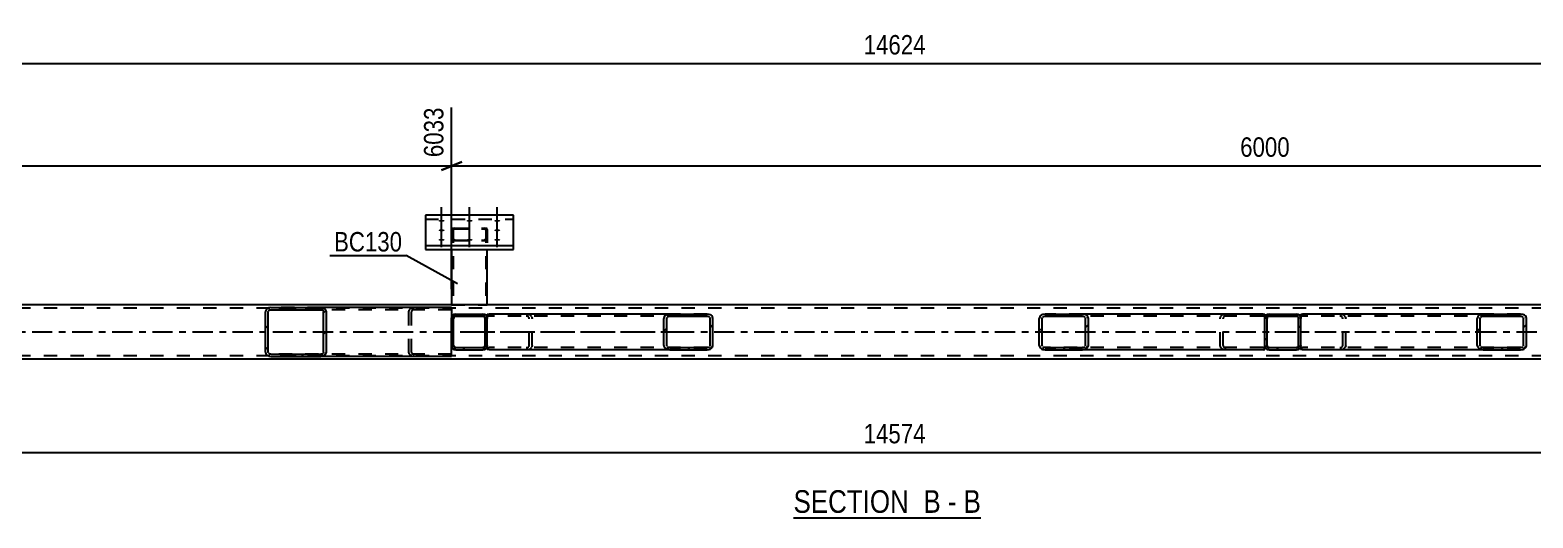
# Model space of a CAD drawing. Header units: millimetres. Extents: x -46 to 795, y -443 to 151.
# Drawn here: x 145.8 to 367.5, y -255.9 to -184 of the extents above; entities that cross this region are included whole.
import ezdxf

# ---------------------------------------------------------------- set-up
doc = ezdxf.new("R2010")
doc.units = ezdxf.units.MM
doc.linetypes.add('DXK_LINE_DOT2', pattern=[3.9198, 1.9599, -1.9599])
doc.linetypes.add('DXK_LINE_DOT3', pattern=[5.9187, 2.979, -0.9799, 0.9799, -0.9799])
doc.styles.add('Arial Narrow', font='ARIALN.TTF', dxfattribs={"height": 0.2})

# ---------------------------------------------------------------- blocks, each defined once
blk = doc.blocks.new('Unknown-761550593-13 - 5370')
at = {"color": 6, "linetype": 'Continuous'}
blk.add_line((258.47, -255.92), (286.12, -255.92), dxfattribs=at)
at = {"color": 0, "linetype": 'Continuous'}
blk.add_wipeout([(276.58, -255.17), (276.58, -251.67), (258.47, -251.67), (258.47, -255.17)], dxfattribs=at)
at = {"color": 7, "linetype": 'Continuous', "style": 'Arial Narrow'}
blk.add_text('SECTION ', height=3.34, dxfattribs=at).set_placement((258.47, -255.17))
at = {"color": 0, "linetype": 'Continuous'}
blk.add_wipeout([(280.19, -255.17), (280.19, -251.67), (277.63, -251.67), (277.63, -255.17)], dxfattribs=at)
at = {"color": 7, "linetype": 'Continuous', "style": 'Arial Narrow'}
blk.add_text('B', height=3.34, dxfattribs=at).set_placement((277.63, -255.17))
at = {"color": 0, "linetype": 'Continuous'}
blk.add_wipeout([(282.51, -255.17), (282.51, -251.67), (281.24, -251.67), (281.24, -255.17)], dxfattribs=at)
at = {"color": 7, "linetype": 'Continuous', "style": 'Arial Narrow'}
blk.add_text('-', height=3.34, dxfattribs=at).set_placement((281.24, -255.17))
at = {"color": 0, "linetype": 'Continuous'}
blk.add_wipeout([(286.12, -255.17), (286.12, -251.67), (283.56, -251.67), (283.56, -255.17)], dxfattribs=at)
at = {"color": 7, "linetype": 'Continuous', "style": 'Arial Narrow'}
blk.add_text('B', height=3.34, dxfattribs=at).set_placement((283.56, -255.17))
blk = doc.blocks.new('Part-761550593-5445 - 5370')
at = {"color": 7, "linetype": 'DXK_LINE_DOT2'}
for p, q in [((208.06, -213.32), (208.02, -213.39)), ((208.02, -213.39), (208.02, -216.35)), ((208.02, -214.87), (208.06, -214.93)), ((208.16, -213.27), (208.06, -213.32)), ((208.06, -214.93), (208.16, -214.98)), ((208.32, -213.24), (208.16, -213.27)), ((208.16, -214.98), (208.32, -215.02)), ((208.26, -213.39), (208.28, -213.36)), ((208.26, -213.39), (208.26, -224.5)), ((208.28, -214.9), (208.26, -214.87)), ((208.28, -213.36), (208.33, -213.33)), ((208.33, -214.92), (208.28, -214.9)), ((208.5, -213.22), (208.32, -213.24)), ((208.32, -215.02), (208.5, -215.03)), ((208.33, -213.33), (208.41, -213.31)), ((208.41, -214.94), (208.33, -214.92)), ((208.41, -213.31), (208.5, -213.31)), ((208.5, -214.95), (208.41, -214.94)), ((208.5, -213.22), (212.82, -213.22)), ((208.5, -213.31), (212.82, -213.31)), ((208.5, -214.95), (212.82, -214.95)), ((208.5, -215.03), (212.82, -215.03)), ((213, -213.24), (212.82, -213.22)), ((212.82, -213.31), (212.91, -213.31)), ((212.91, -214.94), (212.82, -214.95)), ((212.82, -215.03), (213, -215.02)), ((212.91, -213.31), (212.99, -213.33)), ((212.99, -214.92), (212.91, -214.94)), ((212.99, -213.33), (213.04, -213.36)), ((213.04, -214.9), (212.99, -214.92)), ((213.16, -213.27), (213, -213.24)), ((213, -215.02), (213.16, -214.98)), ((213.04, -213.36), (213.06, -213.39)), ((213.06, -214.87), (213.04, -214.9)), ((213.06, -213.39), (213.06, -224.5)), ((213.26, -213.32), (213.16, -213.27)), ((213.16, -214.98), (213.26, -214.93)), ((213.3, -213.39), (213.26, -213.32)), ((213.26, -214.93), (213.3, -214.87)), ((213.3, -213.39), (213.3, -216.35)), ((208.02, -224.5), (213.3, -224.5))]:
    blk.add_line(p, q, dxfattribs=at)
at = {"color": 2, "linetype": 'Continuous'}
for p, q in [((208.02, -216.35), (208.02, -224.5)), ((213.3, -224.5), (213.3, -216.35))]:
    blk.add_line(p, q, dxfattribs=at)
blk = doc.blocks.new('Part-761550593-5454 - 5370')
at = {"linetype": 'Continuous'}
h = blk.add_hatch(dxfattribs=at)
h.set_pattern_fill('', scale=0.7, style=0, pattern_type=0)
h.set_pattern_definition([(45, (212.8992, -231.0914), (-1.57154, 1.57154), [])])
h.paths.add_polyline_path([(212.65, -231.14), (212.9, -231.09), (213.11, -230.95), (213.25, -230.75), (213.29, -230.5), (213.29, -226.5), (213.25, -226.26), (213.11, -226.05), (212.9, -225.91), (212.65, -225.86), (208.65, -225.86), (208.41, -225.91), (208.2, -226.05), (208.06, -226.26), (208.01, -226.5), (208.01, -230.5), (208.06, -230.75), (208.2, -230.95), (208.41, -231.09), (208.65, -231.14)])
h.paths.add_polyline_path([(208.53, -230.8), (208.43, -230.73), (208.36, -230.62), (208.33, -230.5), (208.33, -226.5), (208.36, -226.38), (208.43, -226.27), (208.53, -226.2), (208.65, -226.18), (212.65, -226.18), (212.78, -226.2), (212.88, -226.27), (212.95, -226.38), (212.97, -226.5), (212.97, -230.5), (212.95, -230.62), (212.88, -230.73), (212.78, -230.8), (212.65, -230.82), (208.65, -230.82)])
at = {"color": 7, "linetype": 'DXK_LINE_DOT2'}
for p, q in [((208.41, -225.91), (208.65, -225.86)), ((208.65, -225.86), (212.65, -225.86)), ((212.65, -225.86), (212.9, -225.91)), ((208.01, -226.5), (208.06, -226.26)), ((208.01, -230.5), (208.01, -226.5)), ((208.36, -226.38), (208.33, -226.5)), ((208.33, -230.5), (208.33, -226.5)), ((208.65, -226.18), (208.53, -226.2)), ((208.65, -226.18), (212.65, -226.18)), ((212.78, -226.2), (212.65, -226.18)), ((212.97, -226.5), (212.95, -226.38)), ((212.97, -230.5), (212.97, -226.5)), ((213.25, -226.26), (213.29, -226.5)), ((213.29, -230.5), (213.29, -226.5)), ((208.06, -230.75), (208.01, -230.5)), ((208.33, -230.5), (208.36, -230.62)), ((212.95, -230.62), (212.97, -230.5)), ((213.29, -230.5), (213.25, -230.75)), ((208.65, -231.14), (208.41, -231.09)), ((208.53, -230.8), (208.65, -230.82)), ((208.65, -230.82), (212.65, -230.82)), ((208.65, -231.14), (212.65, -231.14)), ((212.65, -230.82), (212.78, -230.8)), ((212.9, -231.09), (212.65, -231.14))]:
    blk.add_line(p, q, dxfattribs=at)
at = {"color": 2, "linetype": 'Continuous'}
for p, q in [((208.65, -225.86), (208.41, -225.91)), ((208.65, -225.86), (212.65, -225.86)), ((212.9, -225.91), (212.65, -225.86)), ((208.06, -226.26), (208.01, -226.5)), ((208.01, -230.5), (208.01, -226.5)), ((208.33, -226.5), (208.36, -226.38)), ((208.33, -230.5), (208.33, -226.5)), ((208.53, -226.2), (208.65, -226.18)), ((208.65, -226.18), (212.65, -226.18)), ((212.65, -226.18), (212.78, -226.2)), ((212.95, -226.38), (212.97, -226.5)), ((212.97, -230.5), (212.97, -226.5)), ((213.29, -226.5), (213.25, -226.26)), ((213.29, -230.5), (213.29, -226.5)), ((208.01, -230.5), (208.06, -230.75)), ((208.36, -230.62), (208.33, -230.5)), ((212.97, -230.5), (212.95, -230.62)), ((213.25, -230.75), (213.29, -230.5)), ((208.41, -231.09), (208.65, -231.14)), ((208.65, -230.82), (208.53, -230.8)), ((208.65, -230.82), (212.65, -230.82)), ((208.65, -231.14), (212.65, -231.14)), ((212.78, -230.8), (212.65, -230.82)), ((212.65, -231.14), (212.9, -231.09))]:
    blk.add_line(p, q, dxfattribs=at)
at = {"color": 7, "linetype": 'DXK_LINE_DOT2'}
for centre, radius, start, end in [((208.65, -226.5), 0.64, 112.5, 157.5), ((212.65, -226.5), 0.64, 22.5, 67.5), ((208.65, -226.5), 0.32, 112.5, 157.5), ((212.65, -226.5), 0.32, 22.5, 67.5), ((208.65, -230.5), 0.64, 202.5, 247.5), ((208.65, -230.5), 0.32, 202.5, 247.5), ((212.65, -230.5), 0.32, 292.5, 337.5), ((212.65, -230.5), 0.64, 292.5, 337.5)]:
    blk.add_arc(centre, radius, start, end, dxfattribs=at)
at = {"color": 2, "linetype": 'Continuous'}
for centre, radius, start, end in [((208.65, -226.5), 0.64, 112.5, 157.5), ((212.65, -226.5), 0.64, 22.5, 67.5), ((208.65, -226.5), 0.32, 112.5, 157.5), ((212.65, -226.5), 0.32, 22.5, 67.5), ((208.65, -230.5), 0.64, 202.5, 247.5), ((208.65, -230.5), 0.32, 202.5, 247.5), ((212.65, -230.5), 0.32, 292.5, 337.5), ((212.65, -230.5), 0.64, 292.5, 337.5)]:
    blk.add_arc(centre, radius, start, end, dxfattribs=at)
blk = doc.blocks.new('Bolt-761550593-5530 - 5370')
at = {"linetype": 'Continuous'}
for points in [[(206.56, -212.27), (206.47, -212.27), (206.38, -212.26), (206.3, -212.24), (206.23, -212.22), (206.18, -212.2), (206.14, -212.17), (206.12, -212.14), (206.12, -212.11), (206.14, -212.08), (206.18, -212.05), (206.23, -212.02), (206.3, -212), (206.38, -211.99), (206.47, -211.98), (206.56, -211.97), (206.65, -211.98), (206.74, -211.99), (206.82, -212), (206.89, -212.02), (206.94, -212.05), (206.98, -212.08), (207, -212.11), (207, -212.14), (206.98, -212.17), (206.94, -212.2), (206.89, -212.22), (206.82, -212.24), (206.74, -212.26), (206.65, -212.27)], [(210.68, -212.27), (210.59, -212.27), (210.5, -212.26), (210.42, -212.24), (210.35, -212.22), (210.3, -212.2), (210.26, -212.17), (210.24, -212.14), (210.24, -212.11), (210.26, -212.08), (210.3, -212.05), (210.35, -212.02), (210.42, -212), (210.5, -211.99), (210.59, -211.98), (210.68, -211.97), (210.77, -211.98), (210.86, -211.99), (210.94, -212), (211.01, -212.02), (211.06, -212.05), (211.1, -212.08), (211.12, -212.11), (211.12, -212.14), (211.1, -212.17), (211.06, -212.2), (211.01, -212.22), (210.94, -212.24), (210.86, -212.26), (210.77, -212.27)], [(214.76, -212.27), (214.67, -212.27), (214.58, -212.26), (214.5, -212.24), (214.43, -212.22), (214.38, -212.2), (214.34, -212.17), (214.32, -212.14), (214.32, -212.11), (214.34, -212.08), (214.38, -212.05), (214.43, -212.02), (214.5, -212), (214.58, -211.99), (214.67, -211.98), (214.76, -211.97), (214.85, -211.98), (214.94, -211.99), (215.02, -212), (215.09, -212.02), (215.14, -212.05), (215.18, -212.08), (215.2, -212.11), (215.2, -212.14), (215.18, -212.17), (215.14, -212.2), (215.09, -212.22), (215.02, -212.24), (214.94, -212.26), (214.85, -212.27)], [(206.56, -213.67), (206.47, -213.67), (206.38, -213.66), (206.3, -213.64), (206.23, -213.62), (206.18, -213.59), (206.14, -213.56), (206.12, -213.53), (206.12, -213.5), (206.14, -213.47), (206.18, -213.44), (206.23, -213.42), (206.3, -213.4), (206.38, -213.38), (206.47, -213.37), (206.56, -213.37), (206.65, -213.37), (206.74, -213.38), (206.82, -213.4), (206.89, -213.42), (206.94, -213.44), (206.98, -213.47), (207, -213.5), (207, -213.53), (206.98, -213.56), (206.94, -213.59), (206.89, -213.62), (206.82, -213.64), (206.74, -213.66), (206.65, -213.67)], [(206.56, -215.08), (206.47, -215.07), (206.38, -215.06), (206.3, -215.05), (206.23, -215.03), (206.18, -215), (206.14, -214.97), (206.12, -214.94), (206.12, -214.91), (206.14, -214.88), (206.18, -214.85), (206.23, -214.83), (206.3, -214.81), (206.38, -214.79), (206.47, -214.78), (206.56, -214.78), (206.65, -214.78), (206.74, -214.79), (206.82, -214.81), (206.89, -214.83), (206.94, -214.85), (206.98, -214.88), (207, -214.91), (207, -214.94), (206.98, -214.97), (206.94, -215), (206.89, -215.03), (206.82, -215.05), (206.74, -215.06), (206.65, -215.07)], [(210.68, -215.08), (210.59, -215.07), (210.5, -215.06), (210.42, -215.05), (210.35, -215.03), (210.3, -215), (210.26, -214.97), (210.24, -214.94), (210.24, -214.91), (210.26, -214.88), (210.3, -214.85), (210.35, -214.83), (210.42, -214.81), (210.5, -214.79), (210.59, -214.78), (210.68, -214.78), (210.77, -214.78), (210.86, -214.79), (210.94, -214.81), (211.01, -214.83), (211.06, -214.85), (211.1, -214.88), (211.12, -214.91), (211.12, -214.94), (211.1, -214.97), (211.06, -215), (211.01, -215.03), (210.94, -215.05), (210.86, -215.06), (210.77, -215.07)], [(214.76, -213.67), (214.67, -213.67), (214.58, -213.66), (214.5, -213.64), (214.43, -213.62), (214.38, -213.59), (214.34, -213.56), (214.32, -213.53), (214.32, -213.5), (214.34, -213.47), (214.38, -213.44), (214.43, -213.42), (214.5, -213.4), (214.58, -213.38), (214.67, -213.37), (214.76, -213.37), (214.85, -213.37), (214.94, -213.38), (215.02, -213.4), (215.09, -213.42), (215.14, -213.44), (215.18, -213.47), (215.2, -213.5), (215.2, -213.53), (215.18, -213.56), (215.14, -213.59), (215.09, -213.62), (215.02, -213.64), (214.94, -213.66), (214.85, -213.67)], [(214.76, -215.08), (214.67, -215.07), (214.58, -215.06), (214.5, -215.05), (214.43, -215.03), (214.38, -215), (214.34, -214.97), (214.32, -214.94), (214.32, -214.91), (214.34, -214.88), (214.38, -214.85), (214.43, -214.83), (214.5, -214.81), (214.58, -214.79), (214.67, -214.78), (214.76, -214.78), (214.85, -214.78), (214.94, -214.79), (215.02, -214.81), (215.09, -214.83), (215.14, -214.85), (215.18, -214.88), (215.2, -214.91), (215.2, -214.94), (215.18, -214.97), (215.14, -215), (215.09, -215.03), (215.02, -215.05), (214.94, -215.06), (214.85, -215.07)]]:
    blk.add_hatch(color=1, dxfattribs=at).paths.add_polyline_path(points)
at = {"color": 1, "linetype": 'Continuous'}
for p, q in [((206.56, -213.21), (206.56, -210.09)), ((210.68, -213.21), (210.68, -210.09)), ((214.76, -213.21), (214.76, -210.09)), ((206.56, -214.61), (206.56, -211.49)), ((214.76, -214.61), (214.76, -211.49)), ((206.56, -216.02), (206.56, -212.9)), ((210.68, -216.02), (210.68, -212.9)), ((214.76, -216.02), (214.76, -212.9))]:
    blk.add_line(p, q, dxfattribs=at)
blk = doc.blocks.new('Part-761550593-5501 - 5370')
at = {"color": 2, "linetype": 'Continuous'}
for p, q in [((544.86, -224.5), (10.01, -224.5)), ((549.66, -232.5), (10.01, -232.5))]:
    blk.add_line(p, q, dxfattribs=at)
at = {"color": 7, "linetype": 'DXK_LINE_DOT2'}
for p, q in [((549.66, -224.98), (10.01, -224.98)), ((549.66, -232.02), (10.01, -232.02))]:
    blk.add_line(p, q, dxfattribs=at)
at = {"color": 7, "linetype": 'DXK_LINE_DOT3'}
blk.add_line((10.01, -228.5), (549.66, -228.5), dxfattribs=at)
blk = doc.blocks.new('Part-761550593-5438 - 5370')
at = {"linetype": 'Continuous'}
h = blk.add_hatch(dxfattribs=at)
h.set_pattern_fill('', scale=0.7, style=0, pattern_type=0)
h.set_pattern_definition([(45, (301.4216, -231.0914), (-1.57154, 1.57154), [])])
h.paths.add_polyline_path([(301.09, -231.14), (301.42, -231.09), (301.71, -230.95), (301.9, -230.75), (301.96, -230.5), (301.96, -226.5), (301.9, -226.26), (301.71, -226.05), (301.42, -225.91), (301.09, -225.86), (295.59, -225.86), (295.26, -225.91), (294.97, -226.05), (294.78, -226.26), (294.72, -226.5), (294.72, -230.5), (294.78, -230.75), (294.97, -230.95), (295.26, -231.09), (295.59, -231.14)])
h.paths.add_polyline_path([(295.43, -230.8), (295.28, -230.73), (295.19, -230.62), (295.16, -230.5), (295.16, -226.5), (295.19, -226.38), (295.28, -226.27), (295.43, -226.2), (295.59, -226.18), (301.09, -226.18), (301.25, -226.2), (301.4, -226.27), (301.49, -226.38), (301.52, -226.5), (301.52, -230.5), (301.49, -230.62), (301.4, -230.73), (301.25, -230.8), (301.09, -230.82), (295.59, -230.82)])
at = {"color": 2, "linetype": 'Continuous'}
for p, q in [((295.59, -225.86), (295.26, -225.91)), ((295.59, -225.86), (301.09, -225.86)), ((327.76, -225.86), (301.09, -225.86)), ((301.42, -225.91), (301.09, -225.86)), ((327.76, -225.86), (328.01, -225.9)), ((328.01, -225.9), (328.01, -225.91)), ((328.01, -225.91), (328.01, -226.05)), ((328.01, -226.05), (328.01, -226.5)), ((294.78, -226.26), (294.72, -226.5)), ((294.72, -230.5), (294.72, -226.5)), ((295.16, -226.5), (295.19, -226.38)), ((295.16, -230.5), (295.16, -226.5)), ((295.43, -226.2), (295.59, -226.18)), ((295.59, -226.18), (301.09, -226.18)), ((301.09, -226.18), (301.25, -226.2)), ((301.49, -226.38), (301.52, -226.5)), ((301.52, -230.5), (301.52, -226.5)), ((301.96, -226.5), (301.9, -226.26)), ((301.96, -230.5), (301.96, -226.5)), ((294.72, -230.5), (294.78, -230.75)), ((295.19, -230.62), (295.16, -230.5)), ((301.52, -230.5), (301.49, -230.62)), ((301.9, -230.75), (301.96, -230.5)), ((328.01, -231.1), (328.01, -230.5)), ((295.26, -231.09), (295.59, -231.14)), ((295.59, -230.82), (295.43, -230.8)), ((295.59, -230.82), (301.09, -230.82)), ((295.59, -231.14), (301.09, -231.14)), ((301.25, -230.8), (301.09, -230.82)), ((301.09, -231.14), (301.42, -231.09)), ((327.76, -231.14), (301.09, -231.14)), ((327.76, -231.14), (328.01, -231.1))]:
    blk.add_line(p, q, dxfattribs=at)
at = {"color": 7, "linetype": 'DXK_LINE_DOT2'}
for p, q in [((301.09, -225.86), (295.59, -225.86)), ((321.93, -225.91), (322.27, -225.86)), ((328.01, -226.05), (328.01, -226.25)), ((327.76, -226.18), (295.59, -226.18)), ((321.39, -226.5), (321.45, -226.26)), ((321.39, -230.5), (321.39, -226.5)), ((321.86, -226.38), (321.83, -226.5)), ((321.83, -230.5), (321.83, -226.5)), ((322.27, -226.18), (322.1, -226.2)), ((327.93, -226.2), (327.76, -226.18)), ((328.01, -226.25), (327.93, -226.2)), ((328.01, -230.5), (328.01, -226.26)), ((321.45, -230.75), (321.39, -230.5)), ((321.83, -230.5), (321.86, -230.62)), ((327.76, -230.82), (295.59, -230.82)), ((301.09, -231.14), (295.59, -231.14)), ((322.27, -231.14), (321.93, -231.09)), ((322.1, -230.8), (322.27, -230.82)), ((327.76, -230.82), (327.93, -230.8)), ((327.93, -230.8), (328.01, -230.75))]:
    blk.add_line(p, q, dxfattribs=at)
at = {"color": 2, "linetype": 'Continuous'}
for centre, radius, start, end in [((295.46, -226.69), 0.802, 104.5547, 147.5896), ((301.22, -226.69), 0.802, 32.4104, 75.4453), ((295.53, -226.59), 0.401, 104.5547, 147.5896), ((301.15, -226.59), 0.401, 32.4104, 75.4453), ((295.46, -230.32), 0.802, 212.4104, 255.4453), ((295.53, -230.41), 0.401, 212.4104, 255.4453), ((301.15, -230.41), 0.401, 284.5547, 327.5896), ((301.22, -230.32), 0.802, 284.5547, 327.5896)]:
    blk.add_arc(centre, radius, start, end, dxfattribs=at)
at = {"color": 7, "linetype": 'DXK_LINE_DOT2'}
for centre, radius, start, end in [((322.13, -226.69), 0.802, 104.5547, 147.5896), ((322.2, -226.59), 0.401, 104.5547, 147.5896), ((322.13, -230.32), 0.802, 212.4104, 255.4453), ((322.2, -230.41), 0.401, 212.4104, 255.4453)]:
    blk.add_arc(centre, radius, start, end, dxfattribs=at)
blk = doc.blocks.new('Part-761550593-5439 - 5370')
at = {"linetype": 'Continuous'}
h = blk.add_hatch(dxfattribs=at)
h.set_pattern_fill('', scale=0.7, style=0, pattern_type=0)
h.set_pattern_definition([(45, (189.0677, -232.0514), (-1.57154, 1.57154), [])])
h.paths.add_polyline_path([(188.76, -232.1), (189.07, -232.05), (189.33, -231.91), (189.5, -231.71), (189.56, -231.46), (189.56, -225.54), (189.5, -225.3), (189.33, -225.09), (189.07, -224.95), (188.76, -224.9), (181.38, -224.9), (181.08, -224.95), (180.82, -225.09), (180.64, -225.3), (180.58, -225.54), (180.58, -231.46), (180.64, -231.71), (180.82, -231.91), (181.08, -232.05), (181.38, -232.1)])
h.paths.add_polyline_path([(181.23, -231.76), (181.1, -231.69), (181.01, -231.58), (180.98, -231.46), (180.98, -225.54), (181.01, -225.42), (181.1, -225.31), (181.23, -225.24), (181.38, -225.22), (188.76, -225.22), (188.92, -225.24), (189.04, -225.31), (189.13, -225.42), (189.16, -225.54), (189.16, -231.46), (189.13, -231.58), (189.04, -231.69), (188.92, -231.76), (188.76, -231.78), (181.38, -231.78)])
at = {"color": 2, "linetype": 'Continuous'}
for p, q in [((180.64, -225.3), (180.58, -225.54)), ((180.58, -231.46), (180.58, -225.54)), ((180.98, -225.54), (181.01, -225.42)), ((180.98, -231.46), (180.98, -225.54)), ((181.38, -224.9), (181.08, -224.95)), ((181.23, -225.24), (181.38, -225.22)), ((181.38, -224.9), (188.76, -224.9)), ((181.38, -225.22), (188.76, -225.22)), ((208.01, -224.9), (188.76, -224.9)), ((189.07, -224.95), (188.76, -224.9)), ((188.76, -225.22), (188.92, -225.24)), ((189.13, -225.42), (189.16, -225.54)), ((189.16, -231.46), (189.16, -225.54)), ((189.56, -225.54), (189.5, -225.3)), ((189.56, -231.46), (189.56, -225.54)), ((208.01, -224.9), (208.01, -225.54)), ((208.01, -225.54), (208.01, -226.5)), ((208.01, -231.46), (208.01, -230.5)), ((180.58, -231.46), (180.64, -231.71)), ((181.01, -231.58), (180.98, -231.46)), ((181.08, -232.05), (181.38, -232.1)), ((181.38, -231.78), (181.23, -231.76)), ((181.38, -231.78), (188.76, -231.78)), ((181.38, -232.1), (188.76, -232.1)), ((188.92, -231.76), (188.76, -231.78)), ((188.76, -232.1), (189.07, -232.05)), ((208.01, -232.1), (188.76, -232.1)), ((189.16, -231.46), (189.13, -231.58)), ((189.5, -231.71), (189.56, -231.46)), ((208.01, -232.1), (208.01, -231.46))]:
    blk.add_line(p, q, dxfattribs=at)
at = {"color": 7, "linetype": 'DXK_LINE_DOT2'}
for p, q in [((188.76, -224.9), (181.38, -224.9)), ((208.01, -225.22), (181.38, -225.22)), ((201.7, -225.54), (201.76, -225.3)), ((201.7, -231.46), (201.7, -225.54)), ((202.13, -225.42), (202.1, -225.54)), ((202.1, -231.46), (202.1, -225.54)), ((202.19, -224.95), (202.5, -224.9)), ((202.5, -225.22), (202.34, -225.24)), ((208.01, -230.5), (208.01, -226.5)), ((208.01, -231.78), (181.38, -231.78)), ((188.76, -232.1), (181.38, -232.1)), ((201.76, -231.71), (201.7, -231.46)), ((202.1, -231.46), (202.13, -231.58)), ((202.5, -232.1), (202.19, -232.05)), ((202.34, -231.76), (202.5, -231.78)), ((208.01, -232.1), (208.01, -231.58))]:
    blk.add_line(p, q, dxfattribs=at)
at = {"color": 2, "linetype": 'Continuous'}
for centre, radius, start, end in [((181.29, -225.66), 0.738, 106.7178, 150.749), ((181.34, -225.6), 0.369, 106.7178, 150.749), ((188.81, -225.6), 0.369, 29.251, 73.2822), ((188.86, -225.66), 0.738, 29.251, 73.2822), ((181.29, -231.34), 0.738, 209.251, 253.2822), ((181.34, -231.4), 0.369, 209.251, 253.2822), ((188.81, -231.4), 0.369, 286.7178, 330.749), ((188.86, -231.34), 0.738, 286.7178, 330.749)]:
    blk.add_arc(centre, radius, start, end, dxfattribs=at)
at = {"color": 7, "linetype": 'DXK_LINE_DOT2'}
for centre, radius, start, end in [((202.4, -225.66), 0.738, 106.7177, 150.7489), ((202.45, -225.6), 0.369, 106.7177, 150.7489), ((202.4, -231.34), 0.738, 209.2511, 253.2823), ((202.45, -231.4), 0.369, 209.2511, 253.2823)]:
    blk.add_arc(centre, radius, start, end, dxfattribs=at)
blk = doc.blocks.new('Part-761550593-5451 - 5370')
at = {"linetype": 'Continuous'}
h = blk.add_hatch(dxfattribs=at)
h.set_pattern_fill('', scale=0.7, style=0, pattern_type=0)
h.set_pattern_definition([(45, (332.8992, -231.0914), (-1.57154, 1.57154), [])])
h.paths.add_polyline_path([(332.65, -231.14), (332.9, -231.09), (333.11, -230.95), (333.25, -230.75), (333.29, -230.5), (333.29, -226.5), (333.25, -226.26), (333.11, -226.05), (332.9, -225.91), (332.65, -225.86), (328.65, -225.86), (328.41, -225.91), (328.2, -226.05), (328.06, -226.26), (328.01, -226.5), (328.01, -230.5), (328.06, -230.75), (328.2, -230.95), (328.41, -231.09), (328.65, -231.14)])
h.paths.add_polyline_path([(328.53, -230.8), (328.43, -230.73), (328.36, -230.62), (328.33, -230.5), (328.33, -226.5), (328.36, -226.38), (328.43, -226.27), (328.53, -226.2), (328.65, -226.18), (332.65, -226.18), (332.78, -226.2), (332.88, -226.27), (332.95, -226.38), (332.97, -226.5), (332.97, -230.5), (332.95, -230.62), (332.88, -230.73), (332.78, -230.8), (332.65, -230.82), (328.65, -230.82)])
at = {"color": 7, "linetype": 'DXK_LINE_DOT2'}
for p, q in [((328.41, -225.91), (328.65, -225.86)), ((328.65, -225.86), (332.65, -225.86)), ((332.65, -225.86), (332.9, -225.91)), ((328.01, -226.5), (328.06, -226.26)), ((328.01, -230.5), (328.01, -226.5)), ((328.36, -226.38), (328.33, -226.5)), ((328.33, -230.5), (328.33, -226.5)), ((328.65, -226.18), (328.53, -226.2)), ((328.65, -226.18), (332.65, -226.18)), ((332.78, -226.2), (332.65, -226.18)), ((332.97, -226.5), (332.95, -226.38)), ((332.97, -230.5), (332.97, -226.5)), ((333.25, -226.26), (333.29, -226.5)), ((333.29, -230.5), (333.29, -226.5)), ((328.06, -230.75), (328.01, -230.5)), ((328.33, -230.5), (328.36, -230.62)), ((332.95, -230.62), (332.97, -230.5)), ((333.29, -230.5), (333.25, -230.75)), ((328.65, -231.14), (328.41, -231.09)), ((328.53, -230.8), (328.65, -230.82)), ((328.65, -230.82), (332.65, -230.82)), ((328.65, -231.14), (332.65, -231.14)), ((332.65, -230.82), (332.78, -230.8)), ((332.9, -231.09), (332.65, -231.14))]:
    blk.add_line(p, q, dxfattribs=at)
at = {"color": 2, "linetype": 'Continuous'}
for p, q in [((328.65, -225.86), (328.41, -225.91)), ((328.65, -225.86), (332.65, -225.86)), ((332.9, -225.91), (332.65, -225.86)), ((328.06, -226.26), (328.01, -226.5)), ((328.01, -230.5), (328.01, -226.5)), ((328.33, -226.5), (328.36, -226.38)), ((328.33, -230.5), (328.33, -226.5)), ((328.53, -226.2), (328.65, -226.18)), ((328.65, -226.18), (332.65, -226.18)), ((332.65, -226.18), (332.78, -226.2)), ((332.95, -226.38), (332.97, -226.5)), ((332.97, -230.5), (332.97, -226.5)), ((333.29, -226.5), (333.25, -226.26)), ((333.29, -230.5), (333.29, -226.5)), ((328.01, -230.5), (328.06, -230.75)), ((328.36, -230.62), (328.33, -230.5)), ((332.97, -230.5), (332.95, -230.62)), ((333.25, -230.75), (333.29, -230.5)), ((328.41, -231.09), (328.65, -231.14)), ((328.65, -230.82), (328.53, -230.8)), ((328.65, -230.82), (332.65, -230.82)), ((328.65, -231.14), (332.65, -231.14)), ((332.78, -230.8), (332.65, -230.82)), ((332.65, -231.14), (332.9, -231.09))]:
    blk.add_line(p, q, dxfattribs=at)
at = {"color": 7, "linetype": 'DXK_LINE_DOT3'}
blk.add_line((330.65, -228.5), (330.65, -228.5), dxfattribs=at)
at = {"color": 7, "linetype": 'DXK_LINE_DOT2'}
for centre, radius, start, end in [((328.65, -226.5), 0.64, 112.5, 157.5), ((332.65, -226.5), 0.64, 22.5, 67.5), ((328.65, -226.5), 0.32, 112.5, 157.5), ((332.65, -226.5), 0.32, 22.5, 67.5), ((328.65, -230.5), 0.64, 202.5, 247.5), ((328.65, -230.5), 0.32, 202.5, 247.5), ((332.65, -230.5), 0.32, 292.5, 337.5), ((332.65, -230.5), 0.64, 292.5, 337.5)]:
    blk.add_arc(centre, radius, start, end, dxfattribs=at)
at = {"color": 2, "linetype": 'Continuous'}
for centre, radius, start, end in [((328.65, -226.5), 0.64, 112.5, 157.5), ((332.65, -226.5), 0.64, 22.5, 67.5), ((328.65, -226.5), 0.32, 112.5, 157.5), ((332.65, -226.5), 0.32, 22.5, 67.5), ((328.65, -230.5), 0.64, 202.5, 247.5), ((328.65, -230.5), 0.32, 202.5, 247.5), ((332.65, -230.5), 0.32, 292.5, 337.5), ((332.65, -230.5), 0.64, 292.5, 337.5)]:
    blk.add_arc(centre, radius, start, end, dxfattribs=at)
blk = doc.blocks.new('Part-761550593-5461 - 5370')
at = {"linetype": 'Continuous'}
h = blk.add_hatch(dxfattribs=at)
h.set_pattern_fill('', scale=0.7, style=0, pattern_type=0)
h.set_pattern_definition([(45, (366.0507, -231.0914), (-1.57154, 1.57154), [])])
h.paths.add_polyline_path([(365.71, -231.14), (366.05, -231.09), (366.34, -230.95), (366.53, -230.75), (366.59, -230.5), (366.59, -226.5), (366.53, -226.26), (366.34, -226.05), (366.05, -225.91), (365.71, -225.86), (360.22, -225.86), (359.89, -225.91), (359.6, -226.05), (359.41, -226.26), (359.34, -226.5), (359.34, -230.5), (359.41, -230.75), (359.6, -230.95), (359.89, -231.09), (360.22, -231.14)])
h.paths.add_polyline_path([(360.06, -230.8), (359.91, -230.73), (359.82, -230.62), (359.78, -230.5), (359.78, -226.5), (359.82, -226.38), (359.91, -226.27), (360.06, -226.2), (360.22, -226.18), (365.71, -226.18), (365.88, -226.2), (366.03, -226.27), (366.12, -226.38), (366.15, -226.5), (366.15, -230.5), (366.12, -230.62), (366.03, -230.73), (365.88, -230.8), (365.71, -230.82), (360.22, -230.82)])
at = {"color": 2, "linetype": 'Continuous'}
for p, q in [((333.29, -225.9), (333.55, -225.86)), ((333.29, -225.9), (333.29, -226.5)), ((360.22, -225.86), (333.55, -225.86)), ((360.22, -225.86), (359.89, -225.91)), ((360.22, -225.86), (365.71, -225.86)), ((366.05, -225.91), (365.71, -225.86)), ((359.41, -226.26), (359.34, -226.5)), ((359.34, -230.5), (359.34, -226.5)), ((359.78, -226.5), (359.82, -226.38)), ((359.78, -230.5), (359.78, -226.5)), ((360.06, -226.2), (360.22, -226.18)), ((360.22, -226.18), (365.71, -226.18)), ((365.71, -226.18), (365.88, -226.2)), ((366.12, -226.38), (366.15, -226.5)), ((366.15, -230.5), (366.15, -226.5)), ((366.59, -226.5), (366.53, -226.26)), ((366.59, -230.5), (366.59, -226.5)), ((333.29, -231.09), (333.29, -230.5)), ((359.34, -230.5), (359.41, -230.75)), ((359.82, -230.62), (359.78, -230.5)), ((366.15, -230.5), (366.12, -230.62)), ((366.53, -230.75), (366.59, -230.5)), ((333.29, -231.1), (333.29, -231.09)), ((333.55, -231.14), (333.29, -231.1)), ((360.22, -231.14), (333.55, -231.14)), ((359.89, -231.09), (360.22, -231.14)), ((360.22, -230.82), (360.06, -230.8)), ((360.22, -230.82), (365.71, -230.82)), ((360.22, -231.14), (365.71, -231.14)), ((365.88, -230.8), (365.71, -230.82)), ((365.71, -231.14), (366.05, -231.09))]:
    blk.add_line(p, q, dxfattribs=at)
at = {"color": 7, "linetype": 'DXK_LINE_DOT2'}
for p, q in [((333.29, -225.9), (333.29, -226.25)), ((339.04, -225.86), (339.38, -225.91)), ((365.71, -225.86), (360.22, -225.86)), ((333.38, -226.2), (333.29, -226.25)), ((333.29, -230.95), (333.29, -226.5)), ((333.55, -226.18), (333.38, -226.2)), ((365.71, -226.18), (333.55, -226.18)), ((339.21, -226.2), (339.04, -226.18)), ((339.48, -226.5), (339.45, -226.38)), ((339.48, -230.5), (339.48, -226.5)), ((339.85, -226.26), (339.92, -226.5)), ((339.92, -230.5), (339.92, -226.5)), ((339.45, -230.62), (339.48, -230.5)), ((339.92, -230.5), (339.85, -230.75)), ((333.29, -230.75), (333.38, -230.8)), ((333.38, -230.8), (333.55, -230.82)), ((365.71, -230.82), (333.55, -230.82)), ((339.04, -230.82), (339.21, -230.8)), ((339.38, -231.09), (339.04, -231.14)), ((365.71, -231.14), (360.22, -231.14))]:
    blk.add_line(p, q, dxfattribs=at)
at = {"color": 7, "linetype": 'DXK_LINE_DOT3'}
blk.add_line((329.45, -228.5), (362.97, -228.5), dxfattribs=at)
at = {"color": 7, "linetype": 'DXK_LINE_DOT2'}
for centre, radius, start, end in [((339.18, -226.69), 0.802, 32.4106, 75.4454), ((339.11, -226.59), 0.401, 32.4106, 75.4454), ((339.11, -230.41), 0.401, 284.5546, 327.5894), ((339.18, -230.32), 0.802, 284.5546, 327.5894)]:
    blk.add_arc(centre, radius, start, end, dxfattribs=at)
at = {"color": 2, "linetype": 'Continuous'}
for centre, radius, start, end in [((360.09, -226.69), 0.802, 104.5546, 147.5894), ((365.85, -226.69), 0.802, 32.4106, 75.4454), ((360.16, -226.59), 0.401, 104.5546, 147.5894), ((365.78, -226.59), 0.401, 32.4106, 75.4454), ((360.09, -230.32), 0.802, 212.4106, 255.4454), ((360.16, -230.41), 0.401, 212.4106, 255.4454), ((365.78, -230.41), 0.401, 284.5546, 327.5894), ((365.85, -230.32), 0.802, 284.5546, 327.5894)]:
    blk.add_arc(centre, radius, start, end, dxfattribs=at)
blk = doc.blocks.new('Part-761550593-5463 - 5370')
at = {"linetype": 'Continuous'}
h = blk.add_hatch(dxfattribs=at)
h.set_pattern_fill('', scale=0.7, style=0, pattern_type=0)
h.set_pattern_definition([(45, (246.0504, -231.0914), (-1.57154, 1.57154), [])])
h.paths.add_polyline_path([(245.71, -231.14), (246.05, -231.09), (246.34, -230.95), (246.53, -230.75), (246.59, -230.5), (246.59, -226.5), (246.53, -226.26), (246.34, -226.05), (246.05, -225.91), (245.71, -225.86), (240.22, -225.86), (239.89, -225.91), (239.6, -226.05), (239.41, -226.26), (239.34, -226.5), (239.34, -230.5), (239.41, -230.75), (239.6, -230.95), (239.89, -231.09), (240.22, -231.14)])
h.paths.add_polyline_path([(240.06, -230.8), (239.91, -230.73), (239.82, -230.62), (239.78, -230.5), (239.78, -226.5), (239.82, -226.38), (239.91, -226.27), (240.06, -226.2), (240.22, -226.18), (245.71, -226.18), (245.88, -226.2), (246.02, -226.27), (246.12, -226.38), (246.15, -226.5), (246.15, -230.5), (246.12, -230.62), (246.02, -230.73), (245.88, -230.8), (245.71, -230.82), (240.22, -230.82)])
at = {"color": 2, "linetype": 'Continuous'}
for p, q in [((213.29, -225.9), (213.55, -225.86)), ((213.29, -225.9), (213.29, -226.5)), ((240.22, -225.86), (213.55, -225.86)), ((240.22, -225.86), (239.89, -225.91)), ((240.22, -225.86), (245.71, -225.86)), ((246.05, -225.91), (245.71, -225.86)), ((239.41, -226.26), (239.34, -226.5)), ((239.34, -230.5), (239.34, -226.5)), ((239.78, -226.5), (239.82, -226.38)), ((239.78, -230.5), (239.78, -226.5)), ((240.06, -226.2), (240.22, -226.18)), ((240.22, -226.18), (245.71, -226.18)), ((245.71, -226.18), (245.88, -226.2)), ((246.12, -226.38), (246.15, -226.5)), ((246.15, -230.5), (246.15, -226.5)), ((246.59, -226.5), (246.53, -226.26)), ((246.59, -230.5), (246.59, -226.5)), ((213.29, -231.09), (213.29, -230.5)), ((239.34, -230.5), (239.41, -230.75)), ((239.82, -230.62), (239.78, -230.5)), ((246.15, -230.5), (246.12, -230.62)), ((246.53, -230.75), (246.59, -230.5)), ((213.29, -231.1), (213.29, -231.09)), ((213.55, -231.14), (213.29, -231.1)), ((240.22, -231.14), (213.55, -231.14)), ((239.89, -231.09), (240.22, -231.14)), ((240.22, -230.82), (240.06, -230.8)), ((240.22, -230.82), (245.71, -230.82)), ((240.22, -231.14), (245.71, -231.14)), ((245.88, -230.8), (245.71, -230.82)), ((245.71, -231.14), (246.05, -231.09))]:
    blk.add_line(p, q, dxfattribs=at)
at = {"color": 7, "linetype": 'DXK_LINE_DOT2'}
for p, q in [((213.29, -225.9), (213.29, -226.25)), ((219.04, -225.86), (219.38, -225.91)), ((245.71, -225.86), (240.22, -225.86)), ((213.38, -226.2), (213.29, -226.25)), ((213.29, -230.95), (213.29, -226.5)), ((213.55, -226.18), (213.38, -226.2)), ((245.71, -226.18), (213.55, -226.18)), ((219.21, -226.2), (219.04, -226.18)), ((219.48, -226.5), (219.45, -226.38)), ((219.48, -230.5), (219.48, -226.5)), ((219.85, -226.26), (219.92, -226.5)), ((219.92, -230.5), (219.92, -226.5)), ((219.45, -230.62), (219.48, -230.5)), ((219.92, -230.5), (219.85, -230.75)), ((213.29, -230.75), (213.38, -230.8)), ((213.38, -230.8), (213.55, -230.82)), ((245.71, -230.82), (213.55, -230.82)), ((219.04, -230.82), (219.21, -230.8)), ((219.38, -231.09), (219.04, -231.14)), ((245.71, -231.14), (240.22, -231.14))]:
    blk.add_line(p, q, dxfattribs=at)
at = {"color": 7, "linetype": 'DXK_LINE_DOT3'}
blk.add_line((209.45, -228.5), (242.97, -228.5), dxfattribs=at)
at = {"color": 7, "linetype": 'DXK_LINE_DOT2'}
for centre, radius, start, end in [((219.18, -226.69), 0.802, 32.4104, 75.4452), ((219.11, -226.59), 0.401, 32.4104, 75.4452), ((219.11, -230.41), 0.401, 284.5548, 327.5896), ((219.18, -230.32), 0.802, 284.5548, 327.5896)]:
    blk.add_arc(centre, radius, start, end, dxfattribs=at)
at = {"color": 2, "linetype": 'Continuous'}
for centre, radius, start, end in [((240.09, -226.69), 0.802, 104.5547, 147.5896), ((245.85, -226.69), 0.802, 32.4104, 75.4453), ((240.16, -226.59), 0.401, 104.5547, 147.5896), ((245.78, -226.59), 0.401, 32.4104, 75.4453), ((240.09, -230.32), 0.802, 212.4104, 255.4453), ((240.16, -230.41), 0.401, 212.4104, 255.4453), ((245.78, -230.41), 0.401, 284.5547, 327.5896), ((245.85, -230.32), 0.802, 284.5547, 327.5896)]:
    blk.add_arc(centre, radius, start, end, dxfattribs=at)
blk = doc.blocks.new('Part-761550593-5467 - 5370')
at = {"color": 2, "linetype": 'Continuous'}
for p, q in [((217.16, -211.3), (204.16, -211.3)), ((204.16, -211.3), (204.16, -216.35)), ((217.16, -216.35), (217.16, -211.3)), ((204.16, -215.75), (217.16, -215.75)), ((204.16, -216.35), (217.16, -216.35))]:
    blk.add_line(p, q, dxfattribs=at)
at = {"color": 7, "linetype": 'DXK_LINE_DOT2'}
blk.add_line((204.16, -211.9), (217.16, -211.9), dxfattribs=at)
blk = doc.blocks.new('StraightDimension-761550593-5560 - 5370')
at = {"color": 7, "linetype": 'Continuous'}
blk.add_line((-3.89, -188.95), (550.66, -188.95), dxfattribs=at)
at = {"color": 0}
blk.add_wipeout([(278.56, -188.2), (278.56, -184), (268.22, -184), (268.22, -188.2)], dxfattribs=at)
at = {"color": 3, "style": 'Arial Narrow'}
blk.add_text('14624', height=2.863, dxfattribs=at).set_placement((268.82, -187.6))
blk = doc.blocks.new('StraightDimension-761550593-13147 - 5370')
at = {"color": 7, "linetype": 'Continuous'}
for p, q in [((208.02, -222.18), (208.02, -195.42)), ((209.52, -203.43), (206.52, -204.63)), ((208.02, -204.03), (448.02, -204.03))]:
    blk.add_line(p, q, dxfattribs=at)
at = {"color": 0}
blk.add_wipeout([(332.28, -203.28), (332.28, -199.08), (323.76, -199.08), (323.76, -203.28)], dxfattribs=at)
at = {"color": 3, "style": 'Arial Narrow'}
blk.add_text('6000', height=2.863, dxfattribs=at).set_placement((324.36, -202.68))
blk = doc.blocks.new('StraightDimension-761550593-13148 - 5370')
at = {"color": 7, "linetype": 'Continuous'}
for p, q in [((65.52, -218.11), (65.52, -195.42)), ((208.02, -222.18), (208.02, -195.42)), ((67.02, -203.43), (64.02, -204.63)), ((206.52, -204.63), (209.52, -203.43)), ((65.52, -204.03), (208.02, -204.03))]:
    blk.add_line(p, q, dxfattribs=at)
at = {"color": 0, "linetype": 'Continuous'}
blk.add_wipeout([(207.42, -194.82), (203.22, -194.82), (203.22, -203.33), (207.42, -203.33)], dxfattribs=at)
at = {"color": 0}
blk.add_wipeout([(141.02, -203.28), (141.02, -199.08), (132.51, -199.08), (132.51, -203.28)], dxfattribs=at)
at = {"color": 3, "linetype": 'Continuous', "style": 'Arial Narrow'}
blk.add_text('6033', height=2.863, rotation=90.0002, dxfattribs=at).set_placement((206.82, -202.73))
at = {"color": 3, "style": 'Arial Narrow'}
blk.add_text('3563', height=2.863, dxfattribs=at).set_placement((133.11, -202.68))
blk = doc.blocks.new('StraightDimension-761550593-15119 - 5370')
at = {"color": 7, "linetype": 'Continuous'}
blk.add_line((-2.89, -246.27), (549.66, -246.27), dxfattribs=at)
at = {"color": 0}
blk.add_wipeout([(278.56, -245.52), (278.56, -241.32), (268.22, -241.32), (268.22, -245.52)], dxfattribs=at)
at = {"color": 3, "style": 'Arial Narrow'}
blk.add_text('14574', height=2.863, dxfattribs=at).set_placement((268.82, -244.92))
blk = doc.blocks.new('Mark-761550593-5441 - 5370')
at = {"color": 0}
blk.add_wipeout([(200.73, -216.64), (200.73, -213.64), (190.69, -213.64), (190.69, -216.64)], dxfattribs=at)
blk.add_wipeout([(200.73, -216.64), (200.73, -213.64), (190.69, -213.64), (190.69, -216.64)], dxfattribs=at)
at = {"color": 30, "linetype": 'Continuous'}
for p in [(190.09, -217.24), (208.92, -221.41)]:
    blk.add_line(p, (201.33, -217.24), dxfattribs=at)
at = {"color": 3, "style": 'Arial Narrow'}
blk.add_text('BC130', height=2.863, dxfattribs=at).set_placement((190.69, -216.64))

msp = doc.modelspace()

# ---------------------------------------------------------------- block references
for name in ['Bolt-761550593-5530 - 5370', 'Part-761550593-5467 - 5370', 'Part-761550593-5445 - 5370', 'Part-761550593-5501 - 5370', 'Part-761550593-5439 - 5370', 'Part-761550593-5454 - 5370', 'Part-761550593-5463 - 5370', 'Part-761550593-5438 - 5370', 'Part-761550593-5451 - 5370', 'Part-761550593-5461 - 5370', 'StraightDimension-761550593-15119 - 5370', 'Unknown-761550593-13 - 5370']:
    msp.add_blockref(name, (0, 0))

# ---------------------------------------------------------------- next in the draw order: block references
msp.add_blockref('StraightDimension-761550593-5560 - 5370', (0, 0))

# ---------------------------------------------------------------- next in the draw order: block references
msp.add_blockref('StraightDimension-761550593-13147 - 5370', (0, 0))

# ---------------------------------------------------------------- next in the draw order: block references
msp.add_blockref('StraightDimension-761550593-13148 - 5370', (0, 0))

# ---------------------------------------------------------------- next in the draw order: block references
msp.add_blockref('Mark-761550593-5441 - 5370', (0, 0))

doc.saveas('drawing.dxf')
